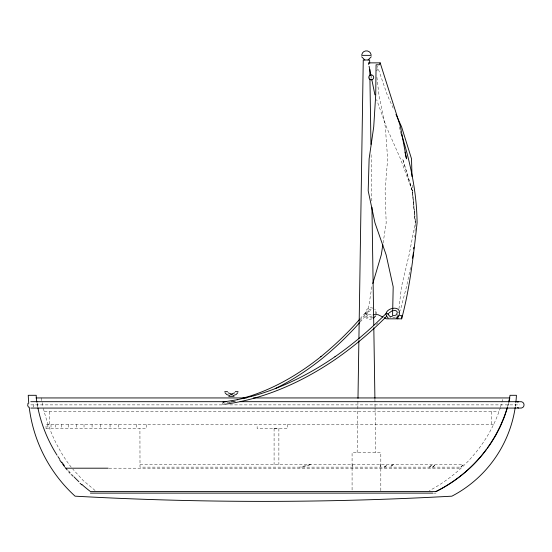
<?xml version="1.0" encoding="UTF-8"?>
<svg xmlns="http://www.w3.org/2000/svg" width="552" height="552" viewBox="0 0 552 552"><rect width="100%" height="100%" fill="white"/><g stroke="black" fill="none" stroke-linecap="round" stroke-linejoin="round"><path stroke-width="0.41" stroke-dasharray="2.76 2.07" d="M357.137 452.592L357.806 409.549M357.82 408.687L357.972 399.213M414.559 237.16L414.676 235.476M414.98 231.26L415.587 222.842L412.385 190.847L412.178 183.271M398.944 308.727L401.47 286.833L409.094 254.838L415.276 222.842L412.385 190.847L402.629 158.852L412.296 190.847L415.276 222.842M223.946 402.988L224.229 404.416M383.095 243.052L386.179 222.842L385.089 190.847L387.642 158.852L385.324 126.856L378.941 94.861L376.699 75.32M371.806 286.833L367.494 314.668L372.345 314.668M222.359 402.988L222.304 403.657A0.89 0.58 80.5 0 0 222.684 404.416L223.401 404.506A2.153 1.408 80.5 0 0 224.036 403.871L224.209 402.884M375.194 314.067L375.312 311.797A5.437 4.244 -34.1 0 0 374.891 310.804M376.216 314.605L376.333 311.687L374.746 309.079M410.598 267.465L406.486 286.833L400.276 310.624M507.647 406.831L508.64 402.787M500.602 406.789L502.872 398.744M500.374 407.597C488.844 443.291 462.245 473.223 429.263 490.707M365.527 312.611C365.831 315.799 368.35 313.191 365.527 312.611L360.442 318.394M398.233 314.067L396.674 316.206M33.051 407.141L33.879 405.706L33.562 403.284M360.014 320.539L366.238 313.46M360.146 322.044L366.956 314.316M460.706 467.137L463.218 464.618M429.352 467.137L432.016 464.618M429.553 467.137L432.216 464.618M432.602 467.137L435.266 464.618M432.809 467.137L435.473 464.618M393.079 464.618L389.526 467.137M393.376 464.618L389.871 467.137M384.026 467.137L387.766 464.618M384.371 467.137L388.111 464.618M372.2 315.91C365.307 319.47 365.127 310.817 372.2 310.417M372.828 317.034L370.406 317.952L368.039 317.69A5.437 4.244 -34.1 0 1 365.948 315.33C365.265 311.901 368.784 308.823 372.089 309.154M395.48 317.034L392.658 317.952L389.912 317.69M309.913 464.618L299.653 467.137M310.866 464.618L301.026 467.137M372.117 318.842C361.498 322.085 363.547 304.918 373.269 308.216M227.134 402.815L235.994 401.152M376.112 70.228L377.375 70.228L377.119 68.593M230.695 401.69L232.413 401.69M30.795 404.885L223.829 404.885M229.839 404.885L519.798 404.885M44.277 411.682L498.877 411.682M493.578 424.46L45.982 424.426L46.071 428.49M45.982 428.49L146.308 428.49L146.308 424.426M274.089 428.614L278.877 428.614M140.008 464.618L463.397 464.618L460.892 467.137L140.008 467.137L139.925 428.49M108.958 468.193L460.747 468.193M433.568 493.115L436.032 493.115M95.068 490.466L83.145 480.454L72.795 469.083M70.918 474.382L73.161 476.673M71.222 467.206C57.622 449.707 48.348 429.09 43.18 407.597M515.809 406.479L515.195 404.885L515.809 403.284A120.246 120.246 0 0 1 515.464 405.699M393.183 108.13L387.228 94.861L377.327 66.067M412.296 190.847L400.497 158.852L386.386 126.856L376.643 99.664M399.379 126.856L400.124 130.224M400.317 131.065L400.876 133.591M41.179 397.944L43.015 406.789M370.978 75.5L371.662 78.867M37.115 402.787L37.84 406.831M398.365 311.797L398.489 312.908M369.895 76.355L369.923 78.073M371.116 154.705L371.841 201.19M374.925 399.213L375.049 406.962M375.063 407.824L375.76 452.592M491.418 411.682L491.418 424.46M380.818 490.673L380.818 452.592L352.079 452.592L352.079 490.673M380.625 464.618L380.645 467.137M352.273 464.618L352.252 467.137M287.73 424.426L287.73 428.49L257.142 428.49L257.142 424.426M278.877 428.504L278.877 464.618M274.089 428.504L274.089 464.618M136.786 424.426L136.786 428.49M118.797 424.426L118.797 428.49M110.055 424.426L110.055 428.49M100.788 424.426L100.788 428.49M92.08 424.426L92.08 428.49M84.035 424.426L84.035 428.49M76.749 424.426L76.749 428.49M68.489 424.426L68.489 428.49M61.396 424.426L61.396 428.49M55.545 424.426L55.545 428.49M51.012 424.426L51.012 428.49M49.452 411.682L49.452 424.46M47.845 424.426L47.845 428.49M377.727 323.424A320.043 223.857 -64.3 0 1 376.519 324.562M235.649 401.276A320.043 223.857 -64.3 0 1 233.165 401.732M232.337 401.877A320.043 223.857 -64.3 0 1 229.032 402.415M508.606 402.925A138.152 138.152 0 0 1 507.447 407.045M73.547 476.355A140.712 140.712 0 0 1 68.496 470.725M37.743 407.065A140.712 140.712 0 0 1 36.984 402.932"/><path stroke-width="0.83" d="M357.986 398.351L358.883 340.667M358.91 338.949L363.257 59.995L369.64 59.995L369.695 63.439M384.13 317.697L386.434 318.828L401.649 318.828L401.877 315.627L398.503 315.627M413.469 252.312L412.565 258.205M413.71 248.945L413.827 247.261M397.785 318.828L398.075 316.303M382.833 244.736L381.294 254.838L372.779 283.549M399.413 314.605C401.932 302.62 379.314 309.617 388.139 318.055M401.649 318.828C409.998 287.413 413.517 255.072 417.091 222.842C416.801 192.634 410.536 162.964 401.497 134.239M508.834 401.98L510.027 395.301L516.417 395.301A120.246 120.246 0 0 1 515.851 402.512M504.562 416.36L507.454 407.638M361.801 54.648C362.747 49.611 370.151 49.611 371.096 54.648M28.028 403.284L27.71 405.706L28.538 407.141M500.726 425.654L504.3 417.153M368.743 64.549L368.398 62.866L380.169 62.866L379.286 64.784L376.084 64.784L375.719 94.861L373.725 126.856L369.122 158.852L368.191 190.847L374.967 222.842L386.131 254.838L393.19 286.833L392.589 315.627L395.122 315.627M500.402 426.427L495.765 435.411L490.859 443.339M237.864 392.707L236.139 394.521L233.144 395.57M486.402 449.569C473.278 467.323 455.635 481.489 436.032 491.515L90.411 491.515A140.712 140.712 0 0 1 81.986 484.559M487.402 448.189L490.417 444.056M375.553 316.054L373.462 318.166M359.876 319.035C348.008 332.718 334.836 345.241 320.836 356.716L320.974 356.613C299.391 373.849 275.2 388.159 248.773 396.502M359.58 322.685C348.105 335.706 335.437 347.643 322.03 358.641L321.899 358.752C307.409 370.254 291.891 380.542 275.2 388.573M389.263 312.805L392.272 310.707M395.77 315.199C398.516 312.356 397.371 310.245 393.514 310.431M398.647 316.054L396.212 318.166M368.046 59.995L371.241 56.801M386.393 313.191C370.606 329.199 353.452 343.841 335.023 356.716L335.174 356.613C309.541 374.235 281.313 388.346 251.222 396.502M386.855 316.061C371.358 331.731 354.46 346 336.409 358.641L336.251 358.752C302.965 381.639 265.07 398.834 224.802 404.292M234.759 392.824L231.412 393.997L228.073 392.824M517.5 402.118L518.604 401.801M242.307 398.247L248.98 396.446M237.132 399.772L251.464 396.446M237.381 399.71L223.112 402.035A2.153 1.408 80.5 0 0 222.87 402.18M388.36 314.398L388.525 314.392A2.118 0.711 44.6 0 0 388.712 313.998L388.366 313.294M392.327 316.696L389.967 316.475L388.567 314.978M361.657 55.359L371.241 55.359M373.152 314.668L378.003 314.668L382.598 316.938M224.733 391.658L227.555 391.658M235.276 391.658L238.091 391.658M230.191 394.749L232.633 394.749M228.783 396.343L234.048 396.343M28.773 403.215A143.899 143.899 0 0 1 28.256 395.301L36.239 395.301L36.239 397.944L246.53 397.944M253.409 397.944L509.827 397.944A138.152 138.152 0 0 1 508.82 402.097M30.795 401.69L226.403 401.69M240.141 401.69L519.798 401.69C525.476 400.89 525.476 408.873 519.798 408.073L30.795 408.073M66.13 468.193L108.144 468.193M90.411 493.115L432.754 493.115M223.36 401.98L223.829 402.125M229.687 395.57L226.693 394.521L224.961 392.707M517.5 407.645L518.604 407.969M388.153 314.35L387.69 314.074M80.033 483.283L81.806 484.849M361.657 56.801L364.851 59.995M387.463 313.867L387.097 313.384M65.157 467.523L67.254 470.014M68.828 471.884L69.869 473.133M59.809 460.161L61.755 462.838M62.728 464.177L64.667 466.854M395.984 114.374L401.587 126.856L411.523 158.852L411.999 176.536M380.169 62.866L400.504 126.856L406.479 158.852L404.989 152.117M369.088 66.233L370.978 75.5M371.834 79.709L374.925 94.861M369.792 69.469L369.881 75.493M369.937 78.936L370.958 144.369M371.938 207.221L373.773 325.169M373.814 327.757L374.911 398.351M29.194 407.155A143.899 143.899 0 0 0 75.072 496.172A3410.208 3410.208 0 0 0 451.881 496.172A120.246 120.246 0 0 0 515.237 407.293M507.198 407.866A138.152 138.152 0 0 1 436.032 491.515M78.895 481.71A140.712 140.712 0 0 1 74.127 476.962M64.267 465.495A140.712 140.712 0 0 1 61.755 462.127M59.816 459.374A140.712 140.712 0 0 1 57.946 456.587M57.035 455.172A140.712 140.712 0 0 1 37.909 407.887M36.846 402.097A140.712 140.712 0 0 1 36.239 397.944M369.992 79.509A2.47 2.47 0 0 0 373.711 77.377A2.47 2.47 0 0 0 370.012 75.224A2.47 2.47 0 0 0 369.992 79.509"/></g></svg>
